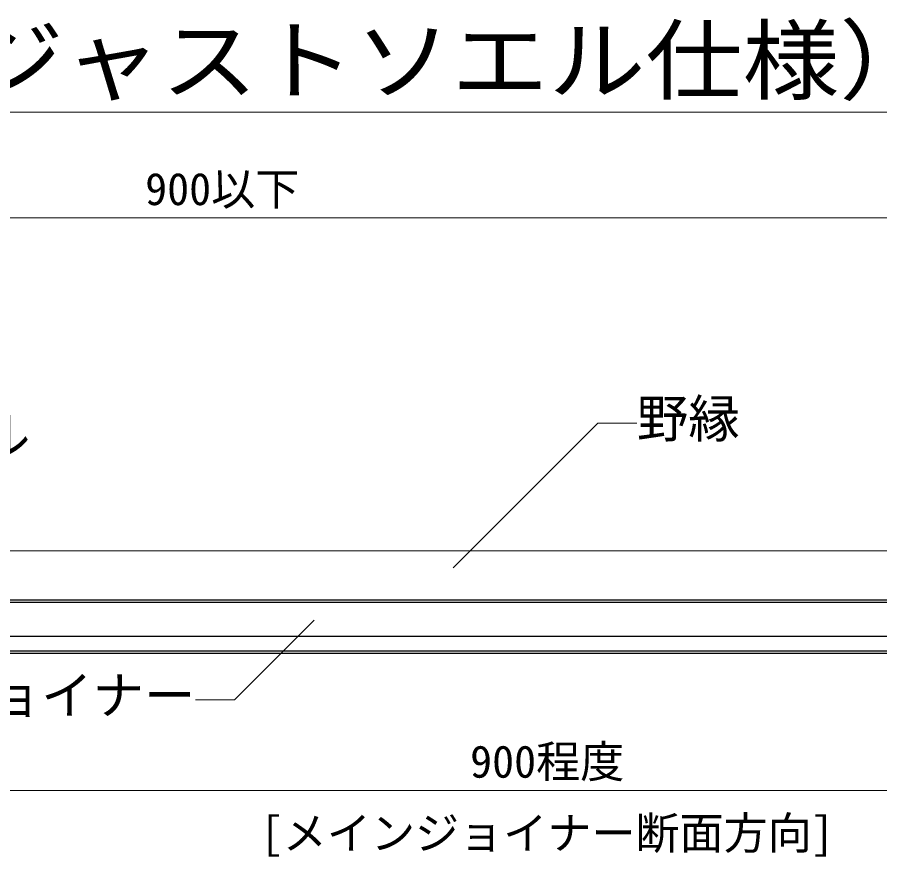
# Model space of a CAD drawing. Units: millimetres on the paper, enlarged 10 times, with parts at other scales. Extents: x -5334 to 1950, y -1347 to 20312.
# Drawn here: x -663.9 to -370.4, y -906.7 to -621.1 of the extents above; entities that cross this region are included whole.
import ezdxf
from ezdxf.enums import TextEntityAlignment as Align

# ---------------------------------------------------------------- set-up
doc = ezdxf.new("R2010")
doc.units = ezdxf.units.MM
doc.header["$LTSCALE"] = 10
for name, color, linetype, lineweight in [('3-1_吊り材', 7, 'Continuous', 18), ('3-3_野縁', 2, 'Continuous', 25), ('3-5_寸法', 4, 'Continuous', 9), ('3-6_文字', 7, 'Continuous', 18), ('F-3_野縁', 3, 'Continuous', 18), ('F-6_文字', 7, 'Continuous', 18)]:
    doc.layers.add(name, color=color, linetype=linetype, lineweight=lineweight)
doc.styles.add('ＭＳ ゴシック', font='')
doc.styles.get('ＭＳ ゴシック').set_extended_font_data('MS Gothic')

msp = doc.modelspace()

# ---------------------------------------------------------------- linework, layer by layer
at = {"layer": '3-1_吊り材'}
for p, q in [((-921.54, -802.67), (-46.21, -802.67)), ((-921.54, -819.34), (-46.21, -819.34))]:
    msp.add_line(p, q, dxfattribs=at)
at = {"layer": '3-3_野縁'}
for p, q in [((-773.54, -819.34), (-200.21, -819.34)), ((-773.54, -820.14), (-200.21, -820.14)), ((-773.54, -831.67), (-200.21, -831.67)), ((-778.54, -836.67), (-195.21, -836.67)), ((-778.54, -837.47), (-195.21, -837.47))]:
    msp.add_line(p, q, dxfattribs=at)
at = {"layer": '3-5_寸法'}
for p, q in [((-894.14, -689.34), (-294.14, -689.34)), ((-786.87, -884.14), (-186.87, -884.14))]:
    msp.add_line(p, q, dxfattribs=at)
at = {"layer": '3-6_文字'}
for p, q in [((-466.37, -759.18), (-515.6, -808.4)), ((-466.37, -759.18), (-453.04, -759.18)), ((-589.95, -853.3), (-562.92, -826.27)), ((-589.95, -853.3), (-603.28, -853.3))]:
    msp.add_line(p, q, dxfattribs=at)
at = {"layer": 'F-3_野縁'}
msp.add_line((-20, -653.4), (-945, -653.4), dxfattribs=at)

# ---------------------------------------------------------------- texts
at = {"layer": '3-5_寸法', "style": 'ＭＳ ゴシック'}
for s, p in [('900以下', (-620.39, -688.34)), ('900程度', (-509.79, -883.14))]:
    msp.add_text(s, height=11, dxfattribs=at).set_placement(p, align=Align.BOTTOM_LEFT)
at = {"layer": '3-6_文字', "style": 'ＭＳ ゴシック'}
for s, height, p in [('野縁', 12.83, (-453.04, -767.93)), ('アジャストソエル', 12.83, (-799.5, -773.52)), ('クロスジョイナー', 12.83, (-743.28, -862.05)), ('[メインジョイナー断面方向]', 11, (-581.04, -907.47))]:
    msp.add_text(s, height=height, dxfattribs=at).set_placement(p, align=Align.BOTTOM_LEFT)
at = {"layer": 'F-6_文字', "style": 'ＭＳ ゴシック', "width": 1.1}
msp.add_text('□断面詳細図（アジャストソエル仕様）', height=21.99, dxfattribs=at).set_placement((-945, -653.4), align=Align.BOTTOM_LEFT)

doc.saveas('drawing.dxf')
